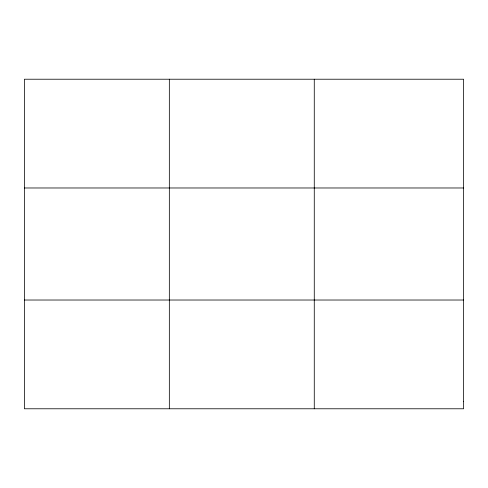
<?xml version="1.0" encoding="UTF-8"?>
<svg xmlns="http://www.w3.org/2000/svg" width="488" height="488" viewBox="0 0 488 488"><rect width="100%" height="100%" fill="white"/><g stroke="black" fill="none" stroke-linecap="round" stroke-linejoin="round"><path stroke-width="0.73" d="M169.336 79.221L169.336 408.779M314.272 79.221L314.272 408.779M24.4 187.978L463.6 187.978M24.4 300.022L463.6 300.022M463.6 401.526L463.6 408.779L24.4 408.779L24.4 79.221L463.6 79.221L463.6 401.526"/></g></svg>
